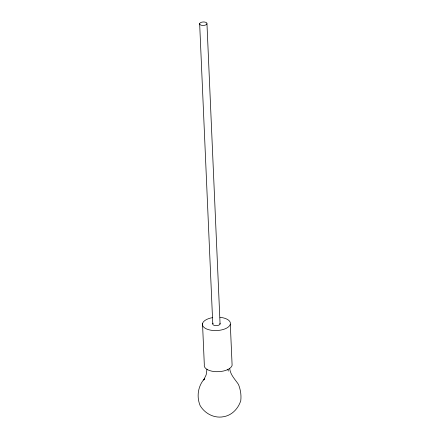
<?xml version="1.0" encoding="UTF-8"?>
<svg xmlns="http://www.w3.org/2000/svg" width="439" height="439" viewBox="0 0 439 439"><rect width="100%" height="100%" fill="white"/><g stroke="black" fill="none" stroke-linecap="round" stroke-linejoin="round"><path stroke-width="0.66" d="M206.988 369.161L206.16 374.851L203.652 380.07L204.376 378.989M204.788 378.347C198.055 385.755 196.337 396.285 200.096 405.521C204.821 413.604 214.358 418.625 223.709 416.688C232.017 415.289 238.24 408.544 240.753 400.752C241.439 395.193 240.539 389.662 238.503 384.465C235.167 379.455 230.524 375.054 229.723 368.804M227.825 369.276L228.335 371.076M230.316 324.207L232.11 365.336A14.004 6.662 -2.5 0 1 216.586 371.701A14.004 6.662 -2.5 0 1 204.316 364.721L202.522 323.592M206.967 23.788A3.688 1.751 -2.5 0 1 201.111 25.188A3.688 1.751 -2.5 0 1 201.852 22.148A3.688 1.751 -2.5 0 1 206.967 23.788L220.076 323.982M199.652 23.624L212.761 323.817M220.043 317.342A14.004 6.662 -2.5 0 1 227.951 327.285A14.004 6.662 -2.5 0 1 205.106 328.207A14.004 6.662 -2.5 0 1 212.421 317.649M219.944 323.28A3.688 1.751 -2.5 0 1 216.021 325.656A3.688 1.751 -2.5 0 1 213.195 323.159"/></g></svg>
